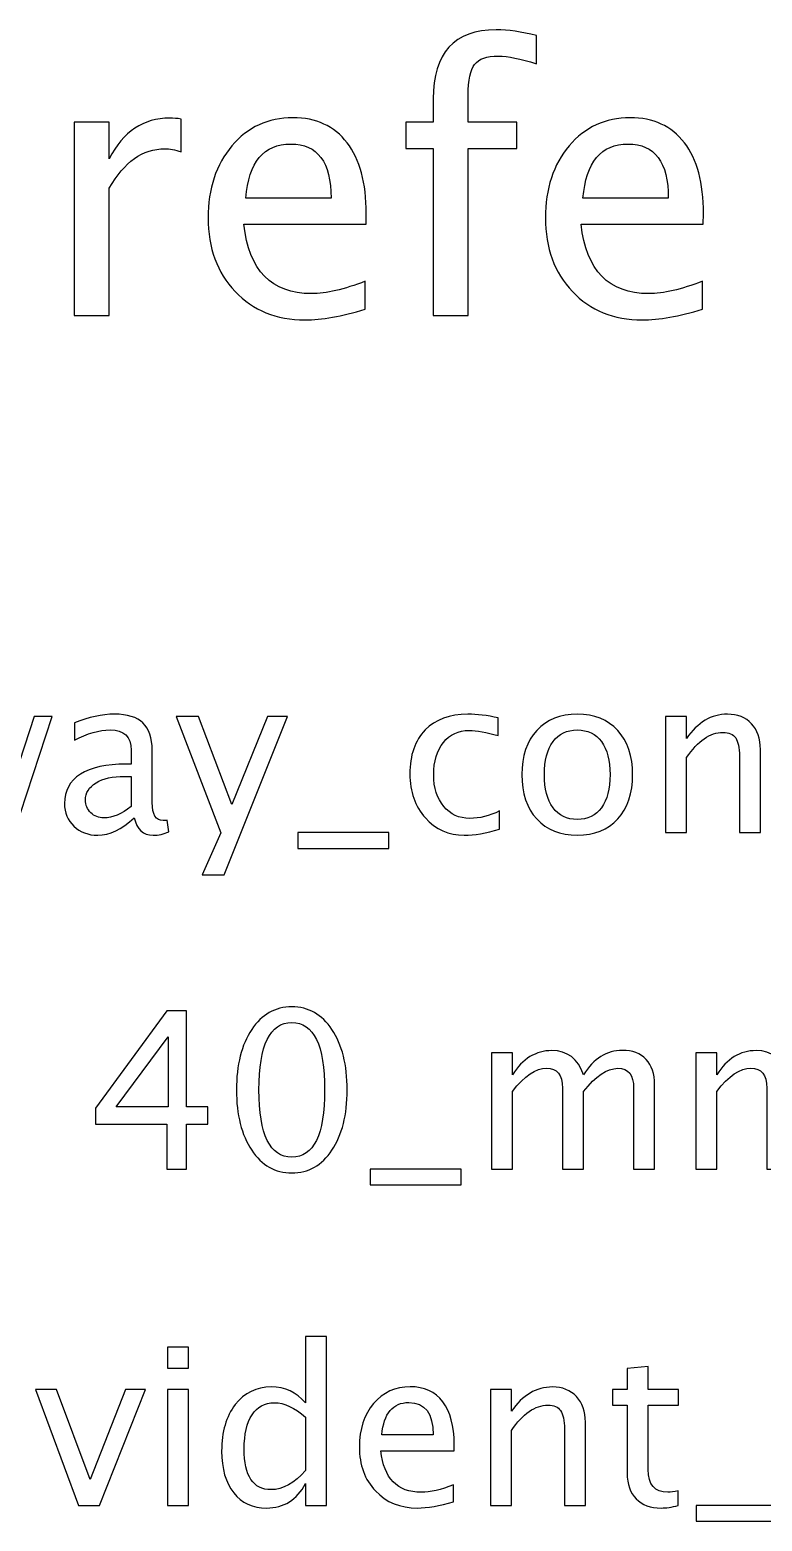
# Model space of a CAD drawing. Header units: centimetres. Extents: x -276 to 74, y -105 to 60.
# Drawn here: x -1.59 to 2.66, y 39.18 to 47.83 of the extents above; entities that cross this region are included whole.
import ezdxf

# ---------------------------------------------------------------- set-up
doc = ezdxf.new("R2010")
doc.units = ezdxf.units.CM
doc.header["$MEASUREMENT"] = 0
doc.layers.add('Layer 1', color=7, linetype='Continuous')

msp = doc.modelspace()

# ---------------------------------------------------------------- linework, layer by layer
at = {"layer": 'Layer 1'}
for points, knots in [([(0.7465, 46.17044), (0.7465, 46.17044), (0.7465, 47.13987), (0.7465, 47.13987), (0.7465, 47.13987), (0.7465, 47.13987), (0.5874, 47.13987), (0.5874, 47.13987), (0.5874, 47.13987), (0.5874, 47.13987), (0.5874, 47.29228), (0.5874, 47.29228), (0.5874, 47.29228), (0.5874, 47.29228), (0.7465, 47.29228), (0.7465, 47.29228), (0.7465, 47.29228), (0.7465, 47.29228), (0.7465, 47.42668), (0.7465, 47.42668), (0.7465, 47.42668), (0.7465, 47.69409), (0.86856, 47.82779), (1.11268, 47.82779), (1.11268, 47.82779), (1.18112, 47.82779), (1.25873, 47.8165), (1.34552, 47.79393), (1.34552, 47.79393), (1.34552, 47.79393), (1.34552, 47.63094), (1.34552, 47.63094), (1.34552, 47.63094), (1.25344, 47.66058), (1.17971, 47.67539), (1.12433, 47.67539), (1.12433, 47.67539), (1.05695, 47.67539), (1.01108, 47.65952), (0.98674, 47.62741), (0.98674, 47.62741), (0.96205, 47.59531), (0.9497, 47.53569), (0.9497, 47.44856), (0.9497, 47.44856), (0.9497, 47.44856), (0.9497, 47.29228), (0.9497, 47.29228), (0.9497, 47.29228), (0.9497, 47.29228), (1.23157, 47.29228), (1.23157, 47.29228), (1.23157, 47.29228), (1.23157, 47.29228), (1.23157, 47.13987), (1.23157, 47.13987), (1.23157, 47.13987), (1.23157, 47.13987), (0.9497, 47.13987), (0.9497, 47.13987), (0.9497, 47.13987), (0.9497, 47.13987), (0.9497, 46.17044), (0.9497, 46.17044), (0.9497, 46.17044), (0.9497, 46.17044), (0.7465, 46.17044), (0.7465, 46.17044)], [0, 0, 0, 0, 0.0555556, 0.0555556, 0.0555556, 0.0555556, 0.1111111, 0.1111111, 0.1111111, 0.1111111, 0.1666667, 0.1666667, 0.1666667, 0.1666667, 0.2222222, 0.2222222, 0.2222222, 0.2222222, 0.2777778, 0.2777778, 0.2777778, 0.2777778, 0.3333333, 0.3333333, 0.3333333, 0.3333333, 0.3888889, 0.3888889, 0.3888889, 0.3888889, 0.4444444, 0.4444444, 0.4444444, 0.4444444, 0.5, 0.5, 0.5, 0.5, 0.5555556, 0.5555556, 0.5555556, 0.5555556, 0.6111111, 0.6111111, 0.6111111, 0.6111111, 0.6666667, 0.6666667, 0.6666667, 0.6666667, 0.7222222, 0.7222222, 0.7222222, 0.7222222, 0.7777778, 0.7777778, 0.7777778, 0.7777778, 0.8333333, 0.8333333, 0.8333333, 0.8333333, 0.8888889, 0.8888889, 0.8888889, 0.8888889, 1, 1, 1, 1]), ([(-1.33701, 46.17044), (-1.33701, 46.17044), (-1.33701, 47.29228), (-1.33701, 47.29228), (-1.33701, 47.29228), (-1.33701, 47.29228), (-1.13381, 47.29228), (-1.13381, 47.29228), (-1.13381, 47.29228), (-1.13381, 47.29228), (-1.13381, 47.08026), (-1.13381, 47.08026), (-1.13381, 47.08026), (-1.05302, 47.23724), (-0.9359, 47.31556), (-0.78209, 47.31556), (-0.78209, 47.31556), (-0.76128, 47.31556), (-0.7394, 47.31379), (-0.71683, 47.31027), (-0.71683, 47.31027), (-0.71683, 47.31027), (-0.71683, 47.12012), (-0.71683, 47.12012), (-0.71683, 47.12012), (-0.7521, 47.13176), (-0.78315, 47.13776), (-0.80996, 47.13776), (-0.80996, 47.13776), (-0.93908, 47.13776), (-1.04703, 47.06156), (-1.13381, 46.90881), (-1.13381, 46.90881), (-1.13381, 46.90881), (-1.13381, 46.17044), (-1.13381, 46.17044), (-1.13381, 46.17044), (-1.13381, 46.17044), (-1.33701, 46.17044), (-1.33701, 46.17044)], [0, 0, 0, 0, 0.0909091, 0.0909091, 0.0909091, 0.0909091, 0.1818182, 0.1818182, 0.1818182, 0.1818182, 0.2727273, 0.2727273, 0.2727273, 0.2727273, 0.3636364, 0.3636364, 0.3636364, 0.3636364, 0.4545455, 0.4545455, 0.4545455, 0.4545455, 0.5454545, 0.5454545, 0.5454545, 0.5454545, 0.6363636, 0.6363636, 0.6363636, 0.6363636, 0.7272727, 0.7272727, 0.7272727, 0.7272727, 0.8181818, 0.8181818, 0.8181818, 0.8181818, 1, 1, 1, 1]), ([(0.35244, 46.20642), (0.21592, 46.1655), (0.09915, 46.14504), (0.00178, 46.14504), (0.00178, 46.14504), (-0.16438, 46.14504), (-0.29949, 46.20007), (-0.40356, 46.30979), (-0.40356, 46.30979), (-0.50763, 46.4195), (-0.55984, 46.56167), (-0.55984, 46.73665), (-0.55984, 46.73665), (-0.55984, 46.90634), (-0.51398, 47.04568), (-0.4219, 47.15469), (-0.4219, 47.15469), (-0.32983, 47.26335), (-0.212, 47.31768), (-0.06842, 47.31768), (-0.06842, 47.31768), (0.0674, 47.31768), (0.17253, 47.26934), (0.24661, 47.17268), (0.24661, 47.17268), (0.32069, 47.07602), (0.35774, 46.93914), (0.35774, 46.7617), (0.35774, 46.7617), (0.35774, 46.7617), (0.35668, 46.69961), (0.35668, 46.69961), (0.35668, 46.69961), (0.35668, 46.69961), (-0.35241, 46.69961), (-0.35241, 46.69961), (-0.35241, 46.69961), (-0.32277, 46.4315), (-0.19189, 46.29744), (0.03988, 46.29744), (0.03988, 46.29744), (0.1249, 46.29744), (0.22897, 46.32143), (0.35244, 46.36941), (0.35244, 46.36941), (0.35244, 46.36941), (0.35244, 46.20642), (0.35244, 46.20642)], [0, 0, 0, 0, 0.0769231, 0.0769231, 0.0769231, 0.0769231, 0.1538462, 0.1538462, 0.1538462, 0.1538462, 0.2307692, 0.2307692, 0.2307692, 0.2307692, 0.3076923, 0.3076923, 0.3076923, 0.3076923, 0.3846154, 0.3846154, 0.3846154, 0.3846154, 0.4615385, 0.4615385, 0.4615385, 0.4615385, 0.5384615, 0.5384615, 0.5384615, 0.5384615, 0.6153846, 0.6153846, 0.6153846, 0.6153846, 0.6923077, 0.6923077, 0.6923077, 0.6923077, 0.7692308, 0.7692308, 0.7692308, 0.7692308, 0.8461538, 0.8461538, 0.8461538, 0.8461538, 1, 1, 1, 1]), ([(2.31001, 46.20642), (2.17349, 46.1655), (2.05672, 46.14504), (1.95935, 46.14504), (1.95935, 46.14504), (1.79319, 46.14504), (1.65808, 46.20007), (1.55401, 46.30979), (1.55401, 46.30979), (1.44994, 46.4195), (1.39773, 46.56167), (1.39773, 46.73665), (1.39773, 46.73665), (1.39773, 46.90634), (1.44359, 47.04568), (1.53567, 47.15469), (1.53567, 47.15469), (1.62774, 47.26335), (1.74557, 47.31768), (1.88915, 47.31768), (1.88915, 47.31768), (2.02497, 47.31768), (2.1301, 47.26934), (2.20418, 47.17268), (2.20418, 47.17268), (2.27826, 47.07602), (2.31531, 46.93914), (2.31531, 46.7617), (2.31531, 46.7617), (2.31531, 46.7617), (2.31425, 46.69961), (2.31425, 46.69961), (2.31425, 46.69961), (2.31425, 46.69961), (1.60516, 46.69961), (1.60516, 46.69961), (1.60516, 46.69961), (1.6348, 46.4315), (1.76568, 46.29744), (1.99745, 46.29744), (1.99745, 46.29744), (2.08247, 46.29744), (2.18654, 46.32143), (2.31001, 46.36941), (2.31001, 46.36941), (2.31001, 46.36941), (2.31001, 46.20642), (2.31001, 46.20642)], [0, 0, 0, 0, 0.0769231, 0.0769231, 0.0769231, 0.0769231, 0.1538462, 0.1538462, 0.1538462, 0.1538462, 0.2307692, 0.2307692, 0.2307692, 0.2307692, 0.3076923, 0.3076923, 0.3076923, 0.3076923, 0.3846154, 0.3846154, 0.3846154, 0.3846154, 0.4615385, 0.4615385, 0.4615385, 0.4615385, 0.5384615, 0.5384615, 0.5384615, 0.5384615, 0.6153846, 0.6153846, 0.6153846, 0.6153846, 0.6923077, 0.6923077, 0.6923077, 0.6923077, 0.7692308, 0.7692308, 0.7692308, 0.7692308, 0.8461538, 0.8461538, 0.8461538, 0.8461538, 1, 1, 1, 1]), ([(-0.34182, 46.85201), (-0.34182, 46.85201), (0.15348, 46.85201), (0.15348, 46.85201), (0.15348, 46.85201), (0.15348, 47.06085), (0.07551, 47.16527), (-0.08006, 47.16527), (-0.08006, 47.16527), (-0.23669, 47.16527), (-0.32383, 47.06085), (-0.34182, 46.85201)], [0, 0, 0, 0, 0.25, 0.25, 0.25, 0.25, 0.5, 0.5, 0.5, 0.5, 1, 1, 1, 1]), ([(1.61575, 46.85201), (1.61575, 46.85201), (2.11105, 46.85201), (2.11105, 46.85201), (2.11105, 46.85201), (2.11105, 47.06085), (2.03308, 47.16527), (1.87751, 47.16527), (1.87751, 47.16527), (1.72088, 47.16527), (1.63374, 47.06085), (1.61575, 46.85201)], [0, 0, 0, 0, 0.25, 0.25, 0.25, 0.25, 0.5, 0.5, 0.5, 0.5, 1, 1, 1, 1]), ([(-2.23546, 43.17044), (-2.23546, 43.17044), (-2.4285, 43.84354), (-2.4285, 43.84354), (-2.4285, 43.84354), (-2.4285, 43.84354), (-2.30954, 43.84354), (-2.30954, 43.84354), (-2.30954, 43.84354), (-2.30954, 43.84354), (-2.16159, 43.32094), (-2.16159, 43.32094), (-2.16159, 43.32094), (-2.16159, 43.32094), (-2.00199, 43.84354), (-2.00199, 43.84354), (-2.00199, 43.84354), (-2.00199, 43.84354), (-1.88007, 43.84354), (-1.88007, 43.84354), (-1.88007, 43.84354), (-1.88007, 43.84354), (-1.73974, 43.32178), (-1.73974, 43.32178), (-1.73974, 43.32178), (-1.73974, 43.32178), (-1.56998, 43.84354), (-1.56998, 43.84354), (-1.56998, 43.84354), (-1.56998, 43.84354), (-1.46584, 43.84354), (-1.46584, 43.84354), (-1.46584, 43.84354), (-1.46584, 43.84354), (-1.68555, 43.17044), (-1.68555, 43.17044), (-1.68555, 43.17044), (-1.68555, 43.17044), (-1.80747, 43.17044), (-1.80747, 43.17044), (-1.80747, 43.17044), (-1.80747, 43.17044), (-1.95183, 43.69537), (-1.95183, 43.69537), (-1.95183, 43.69537), (-1.95183, 43.69537), (-2.11354, 43.17044), (-2.11354, 43.17044), (-2.11354, 43.17044), (-2.11354, 43.17044), (-2.23546, 43.17044), (-2.23546, 43.17044)], [0, 0, 0, 0, 0.0714286, 0.0714286, 0.0714286, 0.0714286, 0.1428571, 0.1428571, 0.1428571, 0.1428571, 0.2142857, 0.2142857, 0.2142857, 0.2142857, 0.2857143, 0.2857143, 0.2857143, 0.2857143, 0.3571429, 0.3571429, 0.3571429, 0.3571429, 0.4285714, 0.4285714, 0.4285714, 0.4285714, 0.5, 0.5, 0.5, 0.5, 0.5714286, 0.5714286, 0.5714286, 0.5714286, 0.6428571, 0.6428571, 0.6428571, 0.6428571, 0.7142857, 0.7142857, 0.7142857, 0.7142857, 0.7857143, 0.7857143, 0.7857143, 0.7857143, 0.8571429, 0.8571429, 0.8571429, 0.8571429, 1, 1, 1, 1]), ([(-0.98874, 43.25617), (-1.06197, 43.18886), (-1.13246, 43.1552), (-1.20019, 43.1552), (-1.20019, 43.1552), (-1.25586, 43.1552), (-1.30222, 43.17256), (-1.33883, 43.20748), (-1.33883, 43.20748), (-1.37566, 43.24241), (-1.39408, 43.28643), (-1.39408, 43.33956), (-1.39408, 43.33956), (-1.39408, 43.41301), (-1.36318, 43.46953), (-1.30137, 43.5089), (-1.30137, 43.5089), (-1.23956, 43.54827), (-1.15087, 43.56795), (-1.0353, 43.56795), (-1.0353, 43.56795), (-1.0353, 43.56795), (-1.00673, 43.56795), (-1.00673, 43.56795), (-1.00673, 43.56795), (-1.00673, 43.56795), (-1.00673, 43.64902), (-1.00673, 43.64902), (-1.00673, 43.64902), (-1.00673, 43.72712), (-1.04737, 43.76607), (-1.12886, 43.76607), (-1.12886, 43.76607), (-1.19194, 43.76607), (-1.26094, 43.74617), (-1.33566, 43.70638), (-1.33566, 43.70638), (-1.33566, 43.70638), (-1.33566, 43.80671), (-1.33566, 43.80671), (-1.33566, 43.80671), (-1.25353, 43.84058), (-1.17606, 43.85751), (-1.10346, 43.85751), (-1.10346, 43.85751), (-1.02874, 43.85751), (-0.9735, 43.84058), (-0.93815, 43.8065), (-0.93815, 43.8065), (-0.90259, 43.77242), (-0.88481, 43.71993), (-0.88481, 43.64902), (-0.88481, 43.64902), (-0.88481, 43.64902), (-0.88481, 43.34485), (-0.88481, 43.34485), (-0.88481, 43.34485), (-0.88481, 43.27522), (-0.86343, 43.24029), (-0.82046, 43.24029), (-0.82046, 43.24029), (-0.81517, 43.24029), (-0.80734, 43.24114), (-0.79697, 43.24283), (-0.79697, 43.24283), (-0.79697, 43.24283), (-0.78829, 43.1751), (-0.78829, 43.1751), (-0.78829, 43.1751), (-0.81602, 43.16176), (-0.8465, 43.1552), (-0.87994, 43.1552), (-0.87994, 43.1552), (-0.93688, 43.1552), (-0.97307, 43.18886), (-0.98874, 43.25617)], [0, 0, 0, 0, 0.05, 0.05, 0.05, 0.05, 0.1, 0.1, 0.1, 0.1, 0.15, 0.15, 0.15, 0.15, 0.2, 0.2, 0.2, 0.2, 0.25, 0.25, 0.25, 0.25, 0.3, 0.3, 0.3, 0.3, 0.35, 0.35, 0.35, 0.35, 0.4, 0.4, 0.4, 0.4, 0.45, 0.45, 0.45, 0.45, 0.5, 0.5, 0.5, 0.5, 0.55, 0.55, 0.55, 0.55, 0.6, 0.6, 0.6, 0.6, 0.65, 0.65, 0.65, 0.65, 0.7, 0.7, 0.7, 0.7, 0.75, 0.75, 0.75, 0.75, 0.8, 0.8, 0.8, 0.8, 0.85, 0.85, 0.85, 0.85, 0.9, 0.9, 0.9, 0.9, 1, 1, 1, 1]), ([(-0.59462, 42.92533), (-0.59462, 42.92533), (-0.4854, 43.16959), (-0.4854, 43.16959), (-0.4854, 43.16959), (-0.4854, 43.16959), (-0.74617, 43.84354), (-0.74617, 43.84354), (-0.74617, 43.84354), (-0.74617, 43.84354), (-0.61536, 43.84354), (-0.61536, 43.84354), (-0.61536, 43.84354), (-0.61536, 43.84354), (-0.42147, 43.33385), (-0.42147, 43.33385), (-0.42147, 43.33385), (-0.42147, 43.33385), (-0.21467, 43.84354), (-0.21467, 43.84354), (-0.21467, 43.84354), (-0.21467, 43.84354), (-0.09974, 43.84354), (-0.09974, 43.84354), (-0.09974, 43.84354), (-0.09974, 43.84354), (-0.46762, 42.92533), (-0.46762, 42.92533), (-0.46762, 42.92533), (-0.46762, 42.92533), (-0.59462, 42.92533), (-0.59462, 42.92533)], [0, 0, 0, 0, 0.1111111, 0.1111111, 0.1111111, 0.1111111, 0.2222222, 0.2222222, 0.2222222, 0.2222222, 0.3333333, 0.3333333, 0.3333333, 0.3333333, 0.4444444, 0.4444444, 0.4444444, 0.4444444, 0.5555556, 0.5555556, 0.5555556, 0.5555556, 0.6666667, 0.6666667, 0.6666667, 0.6666667, 0.7777778, 0.7777778, 0.7777778, 0.7777778, 1, 1, 1, 1]), ([(1.13153, 43.19076), (1.05258, 43.16705), (0.98442, 43.1552), (0.92706, 43.1552), (0.92706, 43.1552), (0.83604, 43.1552), (0.76069, 43.18886), (0.70079, 43.25595), (0.70079, 43.25595), (0.64089, 43.32326), (0.61083, 43.40814), (0.61083, 43.51038), (0.61083, 43.51038), (0.61083, 43.6196), (0.64046, 43.7049), (0.69973, 43.76586), (0.69973, 43.76586), (0.759, 43.82703), (0.84176, 43.85751), (0.94802, 43.85751), (0.94802, 43.85751), (1.0003, 43.85751), (1.05914, 43.85031), (1.12391, 43.83592), (1.12391, 43.83592), (1.12391, 43.83592), (1.12391, 43.73305), (1.12391, 43.73305), (1.12391, 43.73305), (1.05512, 43.75337), (0.99903, 43.76353), (0.95585, 43.76353), (0.95585, 43.76353), (0.89319, 43.76353), (0.84303, 43.74004), (0.80556, 43.69326), (0.80556, 43.69326), (0.7681, 43.64648), (0.74926, 43.58404), (0.74926, 43.50614), (0.74926, 43.50614), (0.74926, 43.43058), (0.76873, 43.36962), (0.80747, 43.32284), (0.80747, 43.32284), (0.8462, 43.27627), (0.89679, 43.25299), (0.95966, 43.25299), (0.95966, 43.25299), (1.01533, 43.25299), (1.07248, 43.26738), (1.13153, 43.29617), (1.13153, 43.29617), (1.13153, 43.29617), (1.13153, 43.19076), (1.13153, 43.19076)], [0, 0, 0, 0, 0.0666667, 0.0666667, 0.0666667, 0.0666667, 0.1333333, 0.1333333, 0.1333333, 0.1333333, 0.2, 0.2, 0.2, 0.2, 0.2666667, 0.2666667, 0.2666667, 0.2666667, 0.3333333, 0.3333333, 0.3333333, 0.3333333, 0.4, 0.4, 0.4, 0.4, 0.4666667, 0.4666667, 0.4666667, 0.4666667, 0.5333333, 0.5333333, 0.5333333, 0.5333333, 0.6, 0.6, 0.6, 0.6, 0.6666667, 0.6666667, 0.6666667, 0.6666667, 0.7333333, 0.7333333, 0.7333333, 0.7333333, 0.8, 0.8, 0.8, 0.8, 0.8666667, 0.8666667, 0.8666667, 0.8666667, 1, 1, 1, 1]), ([(1.58259, 43.1552), (1.48374, 43.1552), (1.40543, 43.18674), (1.34785, 43.24982), (1.34785, 43.24982), (1.29007, 43.31289), (1.26128, 43.39862), (1.26128, 43.50678), (1.26128, 43.50678), (1.26128, 43.61473), (1.29007, 43.70024), (1.34785, 43.76311), (1.34785, 43.76311), (1.40543, 43.82597), (1.48374, 43.85751), (1.58259, 43.85751), (1.58259, 43.85751), (1.68144, 43.85751), (1.75976, 43.82597), (1.81733, 43.76311), (1.81733, 43.76311), (1.87511, 43.70024), (1.9039, 43.61473), (1.9039, 43.50678), (1.9039, 43.50678), (1.9039, 43.39862), (1.87511, 43.31289), (1.81733, 43.24982), (1.81733, 43.24982), (1.75976, 43.18674), (1.68144, 43.1552), (1.58259, 43.1552)], [0, 0, 0, 0, 0.1111111, 0.1111111, 0.1111111, 0.1111111, 0.2222222, 0.2222222, 0.2222222, 0.2222222, 0.3333333, 0.3333333, 0.3333333, 0.3333333, 0.4444444, 0.4444444, 0.4444444, 0.4444444, 0.5555556, 0.5555556, 0.5555556, 0.5555556, 0.6666667, 0.6666667, 0.6666667, 0.6666667, 0.7777778, 0.7777778, 0.7777778, 0.7777778, 1, 1, 1, 1]), ([(2.09482, 43.17044), (2.09482, 43.17044), (2.09482, 43.84354), (2.09482, 43.84354), (2.09482, 43.84354), (2.09482, 43.84354), (2.21674, 43.84354), (2.21674, 43.84354), (2.21674, 43.84354), (2.21674, 43.84354), (2.21674, 43.71633), (2.21674, 43.71633), (2.21674, 43.71633), (2.2813, 43.81052), (2.36046, 43.85751), (2.45402, 43.85751), (2.45402, 43.85751), (2.51286, 43.85751), (2.55964, 43.8391), (2.59414, 43.80205), (2.59414, 43.80205), (2.62864, 43.76522), (2.646, 43.71548), (2.646, 43.65325), (2.646, 43.65325), (2.646, 43.65325), (2.646, 43.17044), (2.646, 43.17044), (2.646, 43.17044), (2.646, 43.17044), (2.52408, 43.17044), (2.52408, 43.17044), (2.52408, 43.17044), (2.52408, 43.17044), (2.52408, 43.61346), (2.52408, 43.61346), (2.52408, 43.61346), (2.52408, 43.66341), (2.51667, 43.69897), (2.50207, 43.72014), (2.50207, 43.72014), (2.48725, 43.74152), (2.46291, 43.7521), (2.42883, 43.7521), (2.42883, 43.7521), (2.3539, 43.7521), (2.2832, 43.70321), (2.21674, 43.60542), (2.21674, 43.60542), (2.21674, 43.60542), (2.21674, 43.17044), (2.21674, 43.17044), (2.21674, 43.17044), (2.21674, 43.17044), (2.09482, 43.17044), (2.09482, 43.17044)], [0, 0, 0, 0, 0.0666667, 0.0666667, 0.0666667, 0.0666667, 0.1333333, 0.1333333, 0.1333333, 0.1333333, 0.2, 0.2, 0.2, 0.2, 0.2666667, 0.2666667, 0.2666667, 0.2666667, 0.3333333, 0.3333333, 0.3333333, 0.3333333, 0.4, 0.4, 0.4, 0.4, 0.4666667, 0.4666667, 0.4666667, 0.4666667, 0.5333333, 0.5333333, 0.5333333, 0.5333333, 0.6, 0.6, 0.6, 0.6, 0.6666667, 0.6666667, 0.6666667, 0.6666667, 0.7333333, 0.7333333, 0.7333333, 0.7333333, 0.8, 0.8, 0.8, 0.8, 0.8666667, 0.8666667, 0.8666667, 0.8666667, 1, 1, 1, 1]), ([(1.58238, 43.24664), (1.6427, 43.24664), (1.68969, 43.26929), (1.72314, 43.3148), (1.72314, 43.3148), (1.75637, 43.36009), (1.77309, 43.42423), (1.77309, 43.50678), (1.77309, 43.50678), (1.77309, 43.58912), (1.75637, 43.65304), (1.72314, 43.69834), (1.72314, 43.69834), (1.68969, 43.74342), (1.6427, 43.76607), (1.58238, 43.76607), (1.58238, 43.76607), (1.52184, 43.76607), (1.47485, 43.74342), (1.44183, 43.69834), (1.44183, 43.69834), (1.4086, 43.65304), (1.39209, 43.58912), (1.39209, 43.50678), (1.39209, 43.50678), (1.39209, 43.42423), (1.4086, 43.36009), (1.44183, 43.3148), (1.44183, 43.3148), (1.47485, 43.26929), (1.52184, 43.24664), (1.58238, 43.24664)], [0, 0, 0, 0, 0.1111111, 0.1111111, 0.1111111, 0.1111111, 0.2222222, 0.2222222, 0.2222222, 0.2222222, 0.3333333, 0.3333333, 0.3333333, 0.3333333, 0.4444444, 0.4444444, 0.4444444, 0.4444444, 0.5555556, 0.5555556, 0.5555556, 0.5555556, 0.6666667, 0.6666667, 0.6666667, 0.6666667, 0.7777778, 0.7777778, 0.7777778, 0.7777778, 1, 1, 1, 1]), ([(-1.00673, 43.32263), (-1.00673, 43.32263), (-1.00673, 43.49556), (-1.00673, 43.49556), (-1.00673, 43.49556), (-1.00673, 43.49556), (-1.04589, 43.49683), (-1.04589, 43.49683), (-1.04589, 43.49683), (-1.11362, 43.49683), (-1.16823, 43.48434), (-1.20993, 43.45937), (-1.20993, 43.45937), (-1.25142, 43.43418), (-1.27216, 43.40095), (-1.27216, 43.35946), (-1.27216, 43.35946), (-1.27216, 43.33046), (-1.26179, 43.30591), (-1.24126, 43.2858), (-1.24126, 43.2858), (-1.22051, 43.26569), (-1.19532, 43.25553), (-1.16548, 43.25553), (-1.16548, 43.25553), (-1.11468, 43.25553), (-1.06176, 43.27797), (-1.00673, 43.32263)], [0, 0, 0, 0, 0.125, 0.125, 0.125, 0.125, 0.25, 0.25, 0.25, 0.25, 0.375, 0.375, 0.375, 0.375, 0.5, 0.5, 0.5, 0.5, 0.625, 0.625, 0.625, 0.625, 0.75, 0.75, 0.75, 0.75, 1, 1, 1, 1]), ([(-0.03941, 43.079), (-0.03941, 43.079), (-0.03941, 43.17044), (-0.03941, 43.17044), (-0.03941, 43.17044), (-0.03941, 43.17044), (0.48891, 43.17044), (0.48891, 43.17044), (0.48891, 43.17044), (0.48891, 43.17044), (0.48891, 43.079), (0.48891, 43.079), (0.48891, 43.079), (0.48891, 43.079), (-0.03941, 43.079), (-0.03941, 43.079)], [0, 0, 0, 0, 0.2, 0.2, 0.2, 0.2, 0.4, 0.4, 0.4, 0.4, 0.6, 0.6, 0.6, 0.6, 1, 1, 1, 1]), ([(-0.79984, 41.21887), (-0.79984, 41.21887), (-0.79984, 41.47922), (-0.79984, 41.47922), (-0.79984, 41.47922), (-0.79984, 41.47922), (-1.21386, 41.47922), (-1.21386, 41.47922), (-1.21386, 41.47922), (-1.21386, 41.47922), (-1.21386, 41.57193), (-1.21386, 41.57193), (-1.21386, 41.57193), (-1.21386, 41.57193), (-0.79984, 42.13708), (-0.79984, 42.13708), (-0.79984, 42.13708), (-0.79984, 42.13708), (-0.68554, 42.13708), (-0.68554, 42.13708), (-0.68554, 42.13708), (-0.68554, 42.13708), (-0.68554, 41.57955), (-0.68554, 41.57955), (-0.68554, 41.57955), (-0.68554, 41.57955), (-0.56235, 41.57955), (-0.56235, 41.57955), (-0.56235, 41.57955), (-0.56235, 41.57955), (-0.56235, 41.47922), (-0.56235, 41.47922), (-0.56235, 41.47922), (-0.56235, 41.47922), (-0.68554, 41.47922), (-0.68554, 41.47922), (-0.68554, 41.47922), (-0.68554, 41.47922), (-0.68554, 41.21887), (-0.68554, 41.21887), (-0.68554, 41.21887), (-0.68554, 41.21887), (-0.79984, 41.21887), (-0.79984, 41.21887)], [0, 0, 0, 0, 0.0833333, 0.0833333, 0.0833333, 0.0833333, 0.1666667, 0.1666667, 0.1666667, 0.1666667, 0.25, 0.25, 0.25, 0.25, 0.3333333, 0.3333333, 0.3333333, 0.3333333, 0.4166667, 0.4166667, 0.4166667, 0.4166667, 0.5, 0.5, 0.5, 0.5, 0.5833333, 0.5833333, 0.5833333, 0.5833333, 0.6666667, 0.6666667, 0.6666667, 0.6666667, 0.75, 0.75, 0.75, 0.75, 0.8333333, 0.8333333, 0.8333333, 0.8333333, 1, 1, 1, 1]), ([(-0.07425, 41.19601), (-0.17056, 41.19601), (-0.24824, 41.24025), (-0.30708, 41.32851), (-0.30708, 41.32851), (-0.36614, 41.41678), (-0.39556, 41.5332), (-0.39556, 41.67798), (-0.39556, 41.67798), (-0.39556, 41.82276), (-0.36614, 41.93917), (-0.30708, 42.02744), (-0.30708, 42.02744), (-0.24824, 42.1157), (-0.17056, 42.15994), (-0.07425, 42.15994), (-0.07425, 42.15994), (0.02248, 42.15994), (0.10016, 42.11591), (0.15901, 42.02786), (0.15901, 42.02786), (0.21764, 41.93981), (0.24706, 41.82318), (0.24706, 41.67798), (0.24706, 41.67798), (0.24706, 41.5332), (0.21764, 41.41678), (0.15901, 41.32851), (0.15901, 41.32851), (0.10016, 41.24025), (0.02248, 41.19601), (-0.07425, 41.19601)], [0, 0, 0, 0, 0.1111111, 0.1111111, 0.1111111, 0.1111111, 0.2222222, 0.2222222, 0.2222222, 0.2222222, 0.3333333, 0.3333333, 0.3333333, 0.3333333, 0.4444444, 0.4444444, 0.4444444, 0.4444444, 0.5555556, 0.5555556, 0.5555556, 0.5555556, 0.6666667, 0.6666667, 0.6666667, 0.6666667, 0.7777778, 0.7777778, 0.7777778, 0.7777778, 1, 1, 1, 1]), ([(-0.07446, 41.28745), (0.05275, 41.28745), (0.11625, 41.41763), (0.11625, 41.67798), (0.11625, 41.67798), (0.11625, 41.93833), (0.05275, 42.0685), (-0.07446, 42.0685), (-0.07446, 42.0685), (-0.20125, 42.0685), (-0.26475, 41.93833), (-0.26475, 41.67798), (-0.26475, 41.67798), (-0.26475, 41.41763), (-0.20125, 41.28745), (-0.07446, 41.28745)], [0, 0, 0, 0, 0.2, 0.2, 0.2, 0.2, 0.4, 0.4, 0.4, 0.4, 0.6, 0.6, 0.6, 0.6, 1, 1, 1, 1]), ([(-1.09342, 41.57955), (-1.09342, 41.57955), (-0.79222, 41.57955), (-0.79222, 41.57955), (-0.79222, 41.57955), (-0.79222, 41.57955), (-0.79222, 41.98637), (-0.79222, 41.98637), (-0.79222, 41.98637), (-0.79222, 41.98637), (-1.09342, 41.57955), (-1.09342, 41.57955)], [0, 0, 0, 0, 0.25, 0.25, 0.25, 0.25, 0.5, 0.5, 0.5, 0.5, 1, 1, 1, 1]), ([(1.08441, 41.21887), (1.08441, 41.21887), (1.08441, 41.89197), (1.08441, 41.89197), (1.08441, 41.89197), (1.08441, 41.89197), (1.20633, 41.89197), (1.20633, 41.89197), (1.20633, 41.89197), (1.20633, 41.89197), (1.20633, 41.76476), (1.20633, 41.76476), (1.20633, 41.76476), (1.26581, 41.85895), (1.34201, 41.90594), (1.43535, 41.90594), (1.43535, 41.90594), (1.52531, 41.90594), (1.58648, 41.85895), (1.61908, 41.76476), (1.61908, 41.76476), (1.67687, 41.8598), (1.75222, 41.90721), (1.84472, 41.90721), (1.84472, 41.90721), (1.90377, 41.90721), (1.9497, 41.88985), (1.98251, 41.85493), (1.98251, 41.85493), (2.01532, 41.82), (2.03183, 41.77111), (2.03183, 41.70824), (2.03183, 41.70824), (2.03183, 41.70824), (2.03183, 41.21887), (2.03183, 41.21887), (2.03183, 41.21887), (2.03183, 41.21887), (1.90991, 41.21887), (1.90991, 41.21887), (1.90991, 41.21887), (1.90991, 41.21887), (1.90991, 41.68814), (1.90991, 41.68814), (1.90991, 41.68814), (1.90991, 41.76476), (1.87943, 41.80307), (1.81847, 41.80307), (1.81847, 41.80307), (1.75518, 41.80307), (1.68872, 41.75841), (1.61908, 41.66887), (1.61908, 41.66887), (1.61908, 41.66887), (1.61908, 41.21887), (1.61908, 41.21887), (1.61908, 41.21887), (1.61908, 41.21887), (1.49716, 41.21887), (1.49716, 41.21887), (1.49716, 41.21887), (1.49716, 41.21887), (1.49716, 41.68856), (1.49716, 41.68856), (1.49716, 41.68856), (1.49716, 41.76582), (1.46626, 41.80434), (1.40424, 41.80434), (1.40424, 41.80434), (1.34264, 41.80434), (1.2766, 41.75947), (1.20633, 41.66951), (1.20633, 41.66951), (1.20633, 41.66951), (1.20633, 41.21887), (1.20633, 41.21887), (1.20633, 41.21887), (1.20633, 41.21887), (1.08441, 41.21887), (1.08441, 41.21887)], [0, 0, 0, 0, 0.047619, 0.047619, 0.047619, 0.047619, 0.0952381, 0.0952381, 0.0952381, 0.0952381, 0.1428571, 0.1428571, 0.1428571, 0.1428571, 0.1904762, 0.1904762, 0.1904762, 0.1904762, 0.2380952, 0.2380952, 0.2380952, 0.2380952, 0.2857143, 0.2857143, 0.2857143, 0.2857143, 0.3333333, 0.3333333, 0.3333333, 0.3333333, 0.3809524, 0.3809524, 0.3809524, 0.3809524, 0.4285714, 0.4285714, 0.4285714, 0.4285714, 0.4761905, 0.4761905, 0.4761905, 0.4761905, 0.5238095, 0.5238095, 0.5238095, 0.5238095, 0.5714286, 0.5714286, 0.5714286, 0.5714286, 0.6190476, 0.6190476, 0.6190476, 0.6190476, 0.6666667, 0.6666667, 0.6666667, 0.6666667, 0.7142857, 0.7142857, 0.7142857, 0.7142857, 0.7619048, 0.7619048, 0.7619048, 0.7619048, 0.8095238, 0.8095238, 0.8095238, 0.8095238, 0.8571429, 0.8571429, 0.8571429, 0.8571429, 0.9047619, 0.9047619, 0.9047619, 0.9047619, 1, 1, 1, 1]), ([(2.27017, 41.21887), (2.27017, 41.21887), (2.27017, 41.89197), (2.27017, 41.89197), (2.27017, 41.89197), (2.27017, 41.89197), (2.39209, 41.89197), (2.39209, 41.89197), (2.39209, 41.89197), (2.39209, 41.89197), (2.39209, 41.76476), (2.39209, 41.76476), (2.39209, 41.76476), (2.45157, 41.85895), (2.52777, 41.90594), (2.62111, 41.90594), (2.62111, 41.90594), (2.71107, 41.90594), (2.77224, 41.85895), (2.80484, 41.76476), (2.80484, 41.76476), (2.86263, 41.8598), (2.93798, 41.90721), (3.03048, 41.90721), (3.03048, 41.90721), (3.08953, 41.90721), (3.13546, 41.88985), (3.16827, 41.85493), (3.16827, 41.85493), (3.20108, 41.82), (3.21759, 41.77111), (3.21759, 41.70824), (3.21759, 41.70824), (3.21759, 41.70824), (3.21759, 41.21887), (3.21759, 41.21887), (3.21759, 41.21887), (3.21759, 41.21887), (3.09567, 41.21887), (3.09567, 41.21887), (3.09567, 41.21887), (3.09567, 41.21887), (3.09567, 41.68814), (3.09567, 41.68814), (3.09567, 41.68814), (3.09567, 41.76476), (3.06519, 41.80307), (3.00423, 41.80307), (3.00423, 41.80307), (2.94094, 41.80307), (2.87448, 41.75841), (2.80484, 41.66887), (2.80484, 41.66887), (2.80484, 41.66887), (2.80484, 41.21887), (2.80484, 41.21887), (2.80484, 41.21887), (2.80484, 41.21887), (2.68292, 41.21887), (2.68292, 41.21887), (2.68292, 41.21887), (2.68292, 41.21887), (2.68292, 41.68856), (2.68292, 41.68856), (2.68292, 41.68856), (2.68292, 41.76582), (2.65202, 41.80434), (2.59, 41.80434), (2.59, 41.80434), (2.5284, 41.80434), (2.46236, 41.75947), (2.39209, 41.66951), (2.39209, 41.66951), (2.39209, 41.66951), (2.39209, 41.21887), (2.39209, 41.21887), (2.39209, 41.21887), (2.39209, 41.21887), (2.27017, 41.21887), (2.27017, 41.21887)], [0, 0, 0, 0, 0.047619, 0.047619, 0.047619, 0.047619, 0.0952381, 0.0952381, 0.0952381, 0.0952381, 0.1428571, 0.1428571, 0.1428571, 0.1428571, 0.1904762, 0.1904762, 0.1904762, 0.1904762, 0.2380952, 0.2380952, 0.2380952, 0.2380952, 0.2857143, 0.2857143, 0.2857143, 0.2857143, 0.3333333, 0.3333333, 0.3333333, 0.3333333, 0.3809524, 0.3809524, 0.3809524, 0.3809524, 0.4285714, 0.4285714, 0.4285714, 0.4285714, 0.4761905, 0.4761905, 0.4761905, 0.4761905, 0.5238095, 0.5238095, 0.5238095, 0.5238095, 0.5714286, 0.5714286, 0.5714286, 0.5714286, 0.6190476, 0.6190476, 0.6190476, 0.6190476, 0.6666667, 0.6666667, 0.6666667, 0.6666667, 0.7142857, 0.7142857, 0.7142857, 0.7142857, 0.7619048, 0.7619048, 0.7619048, 0.7619048, 0.8095238, 0.8095238, 0.8095238, 0.8095238, 0.8571429, 0.8571429, 0.8571429, 0.8571429, 0.9047619, 0.9047619, 0.9047619, 0.9047619, 1, 1, 1, 1]), ([(0.38083, 41.12743), (0.38083, 41.12743), (0.38083, 41.21887), (0.38083, 41.21887), (0.38083, 41.21887), (0.38083, 41.21887), (0.90915, 41.21887), (0.90915, 41.21887), (0.90915, 41.21887), (0.90915, 41.21887), (0.90915, 41.12743), (0.90915, 41.12743), (0.90915, 41.12743), (0.90915, 41.12743), (0.38083, 41.12743), (0.38083, 41.12743)], [0, 0, 0, 0, 0.2, 0.2, 0.2, 0.2, 0.4, 0.4, 0.4, 0.4, 0.6, 0.6, 0.6, 0.6, 1, 1, 1, 1]), ([(0.00492, 39.2673), (0.00492, 39.2673), (0.00492, 39.39367), (0.00492, 39.39367), (0.00492, 39.39367), (-0.04482, 39.29926), (-0.11975, 39.25206), (-0.21987, 39.25206), (-0.21987, 39.25206), (-0.30115, 39.25206), (-0.36507, 39.28148), (-0.41164, 39.34054), (-0.41164, 39.34054), (-0.45821, 39.39959), (-0.48149, 39.48024), (-0.48149, 39.58247), (-0.48149, 39.58247), (-0.48149, 39.69423), (-0.45503, 39.78419), (-0.40233, 39.85235), (-0.40233, 39.85235), (-0.34941, 39.92029), (-0.27998, 39.95437), (-0.19383, 39.95437), (-0.19383, 39.95437), (-0.11404, 39.95437), (-0.04757, 39.92389), (0.00492, 39.86272), (0.00492, 39.86272), (0.00492, 39.86272), (0.00492, 40.24647), (0.00492, 40.24647), (0.00492, 40.24647), (0.00492, 40.24647), (0.12684, 40.24647), (0.12684, 40.24647), (0.12684, 40.24647), (0.12684, 40.24647), (0.12684, 39.2673), (0.12684, 39.2673), (0.12684, 39.2673), (0.12684, 39.2673), (0.00492, 39.2673), (0.00492, 39.2673)], [0, 0, 0, 0, 0.0833333, 0.0833333, 0.0833333, 0.0833333, 0.1666667, 0.1666667, 0.1666667, 0.1666667, 0.25, 0.25, 0.25, 0.25, 0.3333333, 0.3333333, 0.3333333, 0.3333333, 0.4166667, 0.4166667, 0.4166667, 0.4166667, 0.5, 0.5, 0.5, 0.5, 0.5833333, 0.5833333, 0.5833333, 0.5833333, 0.6666667, 0.6666667, 0.6666667, 0.6666667, 0.75, 0.75, 0.75, 0.75, 0.8333333, 0.8333333, 0.8333333, 0.8333333, 1, 1, 1, 1]), ([(-0.79518, 40.06359), (-0.79518, 40.06359), (-0.79518, 40.18551), (-0.79518, 40.18551), (-0.79518, 40.18551), (-0.79518, 40.18551), (-0.67326, 40.18551), (-0.67326, 40.18551), (-0.67326, 40.18551), (-0.67326, 40.18551), (-0.67326, 40.06359), (-0.67326, 40.06359), (-0.67326, 40.06359), (-0.67326, 40.06359), (-0.79518, 40.06359), (-0.79518, 40.06359)], [0, 0, 0, 0, 0.2, 0.2, 0.2, 0.2, 0.4, 0.4, 0.4, 0.4, 0.6, 0.6, 0.6, 0.6, 1, 1, 1, 1]), ([(2.16794, 39.26751), (2.13026, 39.25714), (2.09746, 39.25206), (2.06973, 39.25206), (2.06973, 39.25206), (2.0075, 39.25206), (1.95903, 39.26984), (1.92431, 39.3054), (1.92431, 39.3054), (1.88939, 39.34096), (1.87203, 39.39028), (1.87203, 39.45357), (1.87203, 39.45357), (1.87203, 39.45357), (1.87203, 39.84896), (1.87203, 39.84896), (1.87203, 39.84896), (1.87203, 39.84896), (1.78779, 39.84896), (1.78779, 39.84896), (1.78779, 39.84896), (1.78779, 39.84896), (1.78779, 39.9404), (1.78779, 39.9404), (1.78779, 39.9404), (1.78779, 39.9404), (1.87203, 39.9404), (1.87203, 39.9404), (1.87203, 39.9404), (1.87203, 39.9404), (1.87203, 40.06211), (1.87203, 40.06211), (1.87203, 40.06211), (1.87203, 40.06211), (1.99395, 40.07375), (1.99395, 40.07375), (1.99395, 40.07375), (1.99395, 40.07375), (1.99395, 39.9404), (1.99395, 39.9404), (1.99395, 39.9404), (1.99395, 39.9404), (2.17048, 39.9404), (2.17048, 39.9404), (2.17048, 39.9404), (2.17048, 39.9404), (2.17048, 39.84896), (2.17048, 39.84896), (2.17048, 39.84896), (2.17048, 39.84896), (1.99395, 39.84896), (1.99395, 39.84896), (1.99395, 39.84896), (1.99395, 39.84896), (1.99395, 39.47558), (1.99395, 39.47558), (1.99395, 39.47558), (1.99395, 39.38753), (2.03226, 39.3435), (2.10867, 39.3435), (2.10867, 39.3435), (2.12497, 39.3435), (2.14466, 39.34625), (2.16794, 39.35154), (2.16794, 39.35154), (2.16794, 39.35154), (2.16794, 39.26751), (2.16794, 39.26751)], [0, 0, 0, 0, 0.0555556, 0.0555556, 0.0555556, 0.0555556, 0.1111111, 0.1111111, 0.1111111, 0.1111111, 0.1666667, 0.1666667, 0.1666667, 0.1666667, 0.2222222, 0.2222222, 0.2222222, 0.2222222, 0.2777778, 0.2777778, 0.2777778, 0.2777778, 0.3333333, 0.3333333, 0.3333333, 0.3333333, 0.3888889, 0.3888889, 0.3888889, 0.3888889, 0.4444444, 0.4444444, 0.4444444, 0.4444444, 0.5, 0.5, 0.5, 0.5, 0.5555556, 0.5555556, 0.5555556, 0.5555556, 0.6111111, 0.6111111, 0.6111111, 0.6111111, 0.6666667, 0.6666667, 0.6666667, 0.6666667, 0.7222222, 0.7222222, 0.7222222, 0.7222222, 0.7777778, 0.7777778, 0.7777778, 0.7777778, 0.8333333, 0.8333333, 0.8333333, 0.8333333, 0.8888889, 0.8888889, 0.8888889, 0.8888889, 1, 1, 1, 1]), ([(-1.31229, 39.2673), (-1.31229, 39.2673), (-1.5629, 39.9404), (-1.5629, 39.9404), (-1.5629, 39.9404), (-1.5629, 39.9404), (-1.44098, 39.9404), (-1.44098, 39.9404), (-1.44098, 39.9404), (-1.44098, 39.9404), (-1.24561, 39.41737), (-1.24561, 39.41737), (-1.24561, 39.41737), (-1.24561, 39.41737), (-1.03881, 39.9404), (-1.03881, 39.9404), (-1.03881, 39.9404), (-1.03881, 39.9404), (-0.92409, 39.9404), (-0.92409, 39.9404), (-0.92409, 39.9404), (-0.92409, 39.9404), (-1.19015, 39.2673), (-1.19015, 39.2673), (-1.19015, 39.2673), (-1.19015, 39.2673), (-1.31229, 39.2673), (-1.31229, 39.2673)], [0, 0, 0, 0, 0.125, 0.125, 0.125, 0.125, 0.25, 0.25, 0.25, 0.25, 0.375, 0.375, 0.375, 0.375, 0.5, 0.5, 0.5, 0.5, 0.625, 0.625, 0.625, 0.625, 0.75, 0.75, 0.75, 0.75, 1, 1, 1, 1]), ([(-0.79518, 39.2673), (-0.79518, 39.2673), (-0.79518, 39.9404), (-0.79518, 39.9404), (-0.79518, 39.9404), (-0.79518, 39.9404), (-0.67326, 39.9404), (-0.67326, 39.9404), (-0.67326, 39.9404), (-0.67326, 39.9404), (-0.67326, 39.2673), (-0.67326, 39.2673), (-0.67326, 39.2673), (-0.67326, 39.2673), (-0.79518, 39.2673), (-0.79518, 39.2673)], [0, 0, 0, 0, 0.2, 0.2, 0.2, 0.2, 0.4, 0.4, 0.4, 0.4, 0.6, 0.6, 0.6, 0.6, 1, 1, 1, 1]), ([(0.86513, 39.28889), (0.78322, 39.26434), (0.71315, 39.25206), (0.65473, 39.25206), (0.65473, 39.25206), (0.55504, 39.25206), (0.47397, 39.28508), (0.41153, 39.35091), (0.41153, 39.35091), (0.34909, 39.41674), (0.31776, 39.50204), (0.31776, 39.60703), (0.31776, 39.60703), (0.31776, 39.70884), (0.34528, 39.79245), (0.40052, 39.85785), (0.40052, 39.85785), (0.45577, 39.92304), (0.52646, 39.95564), (0.61261, 39.95564), (0.61261, 39.95564), (0.6941, 39.95564), (0.75718, 39.92664), (0.80163, 39.86865), (0.80163, 39.86865), (0.84608, 39.81065), (0.86831, 39.72852), (0.86831, 39.62205), (0.86831, 39.62205), (0.86831, 39.62205), (0.86767, 39.5848), (0.86767, 39.5848), (0.86767, 39.5848), (0.86767, 39.5848), (0.44222, 39.5848), (0.44222, 39.5848), (0.44222, 39.5848), (0.46, 39.42393), (0.53853, 39.3435), (0.67759, 39.3435), (0.67759, 39.3435), (0.72861, 39.3435), (0.79105, 39.35789), (0.86513, 39.38668), (0.86513, 39.38668), (0.86513, 39.38668), (0.86513, 39.28889), (0.86513, 39.28889)], [0, 0, 0, 0, 0.0769231, 0.0769231, 0.0769231, 0.0769231, 0.1538462, 0.1538462, 0.1538462, 0.1538462, 0.2307692, 0.2307692, 0.2307692, 0.2307692, 0.3076923, 0.3076923, 0.3076923, 0.3076923, 0.3846154, 0.3846154, 0.3846154, 0.3846154, 0.4615385, 0.4615385, 0.4615385, 0.4615385, 0.5384615, 0.5384615, 0.5384615, 0.5384615, 0.6153846, 0.6153846, 0.6153846, 0.6153846, 0.6923077, 0.6923077, 0.6923077, 0.6923077, 0.7692308, 0.7692308, 0.7692308, 0.7692308, 0.8461538, 0.8461538, 0.8461538, 0.8461538, 1, 1, 1, 1]), ([(1.0787, 39.2673), (1.0787, 39.2673), (1.0787, 39.9404), (1.0787, 39.9404), (1.0787, 39.9404), (1.0787, 39.9404), (1.20062, 39.9404), (1.20062, 39.9404), (1.20062, 39.9404), (1.20062, 39.9404), (1.20062, 39.81319), (1.20062, 39.81319), (1.20062, 39.81319), (1.26518, 39.90738), (1.34434, 39.95437), (1.4379, 39.95437), (1.4379, 39.95437), (1.49674, 39.95437), (1.54352, 39.93596), (1.57802, 39.89891), (1.57802, 39.89891), (1.61252, 39.86208), (1.62988, 39.81234), (1.62988, 39.75011), (1.62988, 39.75011), (1.62988, 39.75011), (1.62988, 39.2673), (1.62988, 39.2673), (1.62988, 39.2673), (1.62988, 39.2673), (1.50796, 39.2673), (1.50796, 39.2673), (1.50796, 39.2673), (1.50796, 39.2673), (1.50796, 39.71032), (1.50796, 39.71032), (1.50796, 39.71032), (1.50796, 39.76027), (1.50055, 39.79583), (1.48595, 39.817), (1.48595, 39.817), (1.47113, 39.83838), (1.44679, 39.84896), (1.41271, 39.84896), (1.41271, 39.84896), (1.33778, 39.84896), (1.26708, 39.80007), (1.20062, 39.70228), (1.20062, 39.70228), (1.20062, 39.70228), (1.20062, 39.2673), (1.20062, 39.2673), (1.20062, 39.2673), (1.20062, 39.2673), (1.0787, 39.2673), (1.0787, 39.2673)], [0, 0, 0, 0, 0.0666667, 0.0666667, 0.0666667, 0.0666667, 0.1333333, 0.1333333, 0.1333333, 0.1333333, 0.2, 0.2, 0.2, 0.2, 0.2666667, 0.2666667, 0.2666667, 0.2666667, 0.3333333, 0.3333333, 0.3333333, 0.3333333, 0.4, 0.4, 0.4, 0.4, 0.4666667, 0.4666667, 0.4666667, 0.4666667, 0.5333333, 0.5333333, 0.5333333, 0.5333333, 0.6, 0.6, 0.6, 0.6, 0.6666667, 0.6666667, 0.6666667, 0.6666667, 0.7333333, 0.7333333, 0.7333333, 0.7333333, 0.8, 0.8, 0.8, 0.8, 0.8666667, 0.8666667, 0.8666667, 0.8666667, 1, 1, 1, 1]), ([(0.00492, 39.77932), (-0.05837, 39.83499), (-0.11827, 39.86293), (-0.175, 39.86293), (-0.175, 39.86293), (-0.23088, 39.86293), (-0.27406, 39.83965), (-0.30475, 39.79287), (-0.30475, 39.79287), (-0.33544, 39.7463), (-0.35068, 39.68026), (-0.35068, 39.59475), (-0.35068, 39.59475), (-0.35068, 39.43748), (-0.29861, 39.35874), (-0.19426, 39.35874), (-0.19426, 39.35874), (-0.12652, 39.35874), (-0.06006, 39.39578), (0.00492, 39.46965), (0.00492, 39.46965), (0.00492, 39.46965), (0.00492, 39.77932), (0.00492, 39.77932)], [0, 0, 0, 0, 0.1428571, 0.1428571, 0.1428571, 0.1428571, 0.2857143, 0.2857143, 0.2857143, 0.2857143, 0.4285714, 0.4285714, 0.4285714, 0.4285714, 0.5714286, 0.5714286, 0.5714286, 0.5714286, 0.7142857, 0.7142857, 0.7142857, 0.7142857, 1, 1, 1, 1]), ([(0.44857, 39.67624), (0.44857, 39.67624), (0.74575, 39.67624), (0.74575, 39.67624), (0.74575, 39.67624), (0.74575, 39.80155), (0.69897, 39.8642), (0.60563, 39.8642), (0.60563, 39.8642), (0.51165, 39.8642), (0.45937, 39.80155), (0.44857, 39.67624)], [0, 0, 0, 0, 0.25, 0.25, 0.25, 0.25, 0.5, 0.5, 0.5, 0.5, 1, 1, 1, 1]), ([(2.27335, 39.17586), (2.27335, 39.17586), (2.27335, 39.2673), (2.27335, 39.2673), (2.27335, 39.2673), (2.27335, 39.2673), (2.80167, 39.2673), (2.80167, 39.2673), (2.80167, 39.2673), (2.80167, 39.2673), (2.80167, 39.17586), (2.80167, 39.17586), (2.80167, 39.17586), (2.80167, 39.17586), (2.27335, 39.17586), (2.27335, 39.17586)], [0, 0, 0, 0, 0.2, 0.2, 0.2, 0.2, 0.4, 0.4, 0.4, 0.4, 0.6, 0.6, 0.6, 0.6, 1, 1, 1, 1])]:
    msp.add_open_spline(points, degree=3, knots=knots, dxfattribs=at)

doc.saveas('drawing.dxf')
